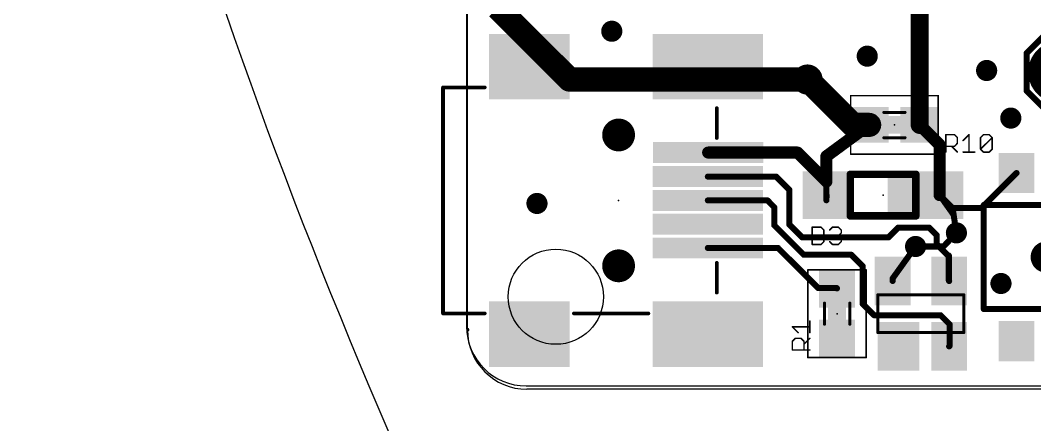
# Model space of a CAD drawing. Header units: inches. Extents: x 45 to 322, y 27 to 227.
# Drawn here: x 247.09 to 281.19, y 75.66 to 89.27 of the extents above; entities that cross this region are included whole.
import ezdxf

# ---------------------------------------------------------------- set-up
doc = ezdxf.new("R2010")
doc.units = ezdxf.units.IN
doc.header["$MEASUREMENT"] = 0
for name, color, linetype in [('1', 22, 'Continuous'), ('16', 175, 'Continuous'), ('17', 82, 'Continuous'), ('18', 82, 'Continuous'), ('20', 7, 'Continuous'), ('21', 253, 'Continuous'), ('23', 7, 'Continuous'), ('25', 253, 'Continuous'), ('29', 253, 'Continuous'), ('30', 253, 'Continuous'), ('31', 253, 'Continuous'), ('35', 253, 'Continuous'), ('39', 22, 'Continuous'), ('44', 253, 'Continuous'), ('51', 253, 'Continuous')]:
    doc.layers.add(name, color=color, linetype=linetype)

# ---------------------------------------------------------------- blocks, each defined once
blk = doc.blocks.new('ROUNDP')
at = {"const_width": 0.5}
blk.add_lwpolyline([(0, -0.25, 1), (0, 0.25, 1), (0, -0.25)], format="xyb", dxfattribs=at)
blk = doc.blocks.new('RECT')
blk.add_solid([(-0.5, -0.5), (0.5, -0.5), (-0.5, 0.5), (0.5, 0.5)])
blk = doc.blocks.new('ROUNDV')
at = {"const_width": 0.5}
blk.add_lwpolyline([(0, -0.25, 1), (0, 0.25, 1), (0, -0.25)], format="xyb", dxfattribs=at)

msp = doc.modelspace()

# ---------------------------------------------------------------- linework, layer by layer
for p, q in [((262.092, 174.968), (262.092, 78.968)), ((264.092, 76.968), (305.092, 76.968))]:
    msp.add_line(p, q)
msp.add_circle((265.092, 79.968), 1.6)
msp.add_arc((264.092, 78.968), 2, 180, 270)
msp.add_spline([(284.592, 226.968), (247.092, 126.968), (284.592, 26.968)], degree=3)
at = {"layer": '1'}
for points, const_width in [([(277.322, 85.748), (277.322, 91.16)], 0.61), ([(275.075, 85.748), (273.551, 87.272)], 0.813), ([(274.186, 84.693), (275.622, 85.748)], 0.406), ([(275.622, 85.748), (275.075, 85.748)], 0.813), ([(277.991, 85.079), (277.322, 85.748)], 0.406), ([(277.991, 83.386), (277.991, 85.079)], 0.406), ([(270.211, 84.818), (273.211, 84.818)], 0.406), ([(273.211, 84.818), (274.186, 83.843)], 0.406), ([(274.186, 83.843), (274.186, 84.693)], 0.406), ([(279.397, 82.949), (280.576, 84.128)], 0.203), ([(270.201, 84.008), (272.497, 84.008)], 0.203), ([(272.497, 84.008), (272.941, 83.563)], 0.203), ([(274.186, 83.843), (274.186, 83.213)], 0.203), ([(272.941, 83.563), (272.941, 82.395)], 0.203), ([(270.201, 83.208), (272.205, 83.208)], 0.203), ([(272.205, 83.208), (272.433, 82.979)], 0.203), ([(274.186, 83.213), (274.191, 83.386)], 0.203), ([(278.428, 82.771), (277.991, 83.386)], 0.203), ([(278.428, 82.949), (277.991, 83.386)], 0.203), ([(272.433, 82.979), (272.433, 82.37)], 0.203), ([(278.555, 82.116), (278.428, 82.949)], 0.203), ([(278.428, 82.949), (279.397, 82.949)], 0.203), ([(272.433, 82.37), (273.424, 81.379)], 0.203), ([(272.941, 82.395), (273.373, 81.963)], 0.203), ([(276.599, 82.293), (276.269, 81.963)], 0.203), ([(277.64, 82.293), (276.599, 82.293)], 0.203), ([(277.894, 82.039), (277.64, 82.293)], 0.203), ([(276.269, 81.963), (273.373, 81.963)], 0.203), ([(277.894, 81.735), (277.894, 82.039)], 0.203), ([(278.275, 81.354), (277.894, 81.735)], 0.203), ([(270.201, 81.608), (272.56, 81.608)], 0.203), ([(272.56, 81.608), (273.907, 80.261)], 0.203), ([(276.411, 80.581), (277.183, 81.658)], 0.203), ([(273.424, 81.379), (275.024, 81.379)], 0.203), ([(275.024, 81.379), (275.405, 80.998)], 0.203), ([(278.301, 81.354), (278.275, 81.354)], 0.203), ([(278.301, 81.354), (278.301, 80.508)], 0.203), ([(275.405, 80.998), (275.405, 79.728)], 0.203), ([(276.411, 80.498), (276.411, 80.581)], 0.203), ([(278.301, 80.508), (278.311, 80.498)], 0.203), ([(273.907, 80.261), (274.528, 80.261)], 0.203), ([(274.528, 80.261), (274.542, 80.248)], 0.203), ([(275.405, 79.728), (275.786, 79.347)], 0.203), ([(275.786, 79.347), (278.021, 79.347)], 0.203), ([(278.021, 79.347), (278.326, 79.042)], 0.203), ([(278.326, 79.042), (278.326, 78.313)], 0.203), ([(278.326, 78.313), (278.311, 78.298)], 0.203)]:
    msp.add_lwpolyline(points, dxfattribs=dict(at, const_width=const_width))
for points, const_width in [([(273.695, 87.416, 1), (273.407, 87.128)], 0.406), ([(275.075, 85.951, 1), (275.075, 85.545)], 0.406), ([(274.931, 85.604, 1), (275.219, 85.892)], 0.406), ([(275.622, 85.545, 1), (275.622, 85.951)], 0.406), ([(275.682, 85.666, 1), (275.562, 85.83)], 0.203), ([(277.394, 85.82, 1), (277.25, 85.676)], 0.203), ([(277.17, 85.748, 1), (277.474, 85.748)], 0.305), ([(278.093, 85.079, 1), (277.889, 85.079)], 0.203), ([(277.919, 85.007, 1), (278.063, 85.151)], 0.203), ([(270.211, 84.919, 1), (270.211, 84.716)], 0.203), ([(273.283, 84.89, 1), (273.139, 84.746)], 0.203), ([(273.211, 84.716, 1), (273.211, 84.919)], 0.203), ([(274.288, 84.693, 1), (274.084, 84.693)], 0.203), ([(274.126, 84.775, 1), (274.246, 84.611)], 0.203), ([(280.612, 84.092, 1), (280.54, 84.164)], 0.102), ([(270.201, 84.059, 1), (270.201, 83.957)], 0.102), ([(272.533, 84.044, 1), (272.461, 83.972)], 0.102), ([(272.497, 83.957, 1), (272.497, 84.059)], 0.102), ([(274.084, 83.843, 1), (274.288, 83.843)], 0.203), ([(274.114, 83.771, 1), (274.258, 83.915)], 0.203), ([(274.237, 83.843, 1), (274.135, 83.843)], 0.102), ([(272.992, 83.563, 1), (272.891, 83.563)], 0.102), ([(272.905, 83.528, 1), (272.977, 83.599)], 0.102), ([(270.201, 83.259, 1), (270.201, 83.157)], 0.102), ([(272.241, 83.244, 1), (272.169, 83.172)], 0.102), ([(272.205, 83.157, 1), (272.205, 83.259)], 0.102), ([(274.135, 83.214, 1), (274.237, 83.211)], 0.102), ([(274.135, 83.213, 1), (274.237, 83.213)], 0.102), ([(274.242, 83.384, 1), (274.14, 83.387)], 0.102), ([(277.889, 83.386, 1), (278.093, 83.386)], 0.203), ([(278.032, 83.415, 1), (277.95, 83.356)], 0.102), ([(278.027, 83.422, 1), (277.955, 83.35)], 0.102), ([(272.484, 82.979, 1), (272.383, 82.979)], 0.102), ([(272.397, 82.943, 1), (272.469, 83.015)], 0.102), ([(278.478, 82.957, 1), (278.378, 82.941)], 0.102), ([(278.428, 83, 1), (278.428, 82.898)], 0.102), ([(278.392, 82.913, 1), (278.464, 82.985)], 0.102), ([(279.361, 82.985, 1), (279.433, 82.913)], 0.102), ([(279.397, 82.898, 1), (279.397, 83)], 0.102), ([(278.386, 82.742, 1), (278.469, 82.8)], 0.102), ([(272.469, 82.406, 1), (272.397, 82.334)], 0.102), ([(272.383, 82.37, 1), (272.484, 82.37)], 0.102), ([(272.977, 82.431, 1), (272.905, 82.359)], 0.102), ([(272.891, 82.395, 1), (272.992, 82.395)], 0.102), ([(276.599, 82.344, 1), (276.599, 82.243)], 0.102), ([(276.635, 82.258, 1), (276.563, 82.329)], 0.102), ([(277.676, 82.329, 1), (277.604, 82.258)], 0.102), ([(277.64, 82.243, 1), (277.64, 82.344)], 0.102), ([(278.505, 82.108, 1), (278.605, 82.123)], 0.102), ([(273.373, 82.014, 1), (273.373, 81.912)], 0.102), ([(273.337, 81.927, 1), (273.409, 81.999)], 0.102), ([(276.233, 81.999, 1), (276.305, 81.927)], 0.102), ([(276.269, 81.912, 1), (276.269, 82.014)], 0.102), ([(277.945, 82.039, 1), (277.844, 82.039)], 0.102), ([(277.93, 81.771, 1), (277.858, 81.699)], 0.102), ([(277.858, 82.004, 1), (277.93, 82.075)], 0.102), ([(270.201, 81.659, 1), (270.201, 81.557)], 0.102), ([(272.596, 81.644, 1), (272.524, 81.572)], 0.102), ([(272.56, 81.557, 1), (272.56, 81.659)], 0.102), ([(277.224, 81.629, 1), (277.142, 81.688)], 0.102), ([(277.844, 81.735, 1), (277.945, 81.735)], 0.102), ([(273.424, 81.43, 1), (273.424, 81.328)], 0.102), ([(273.388, 81.343, 1), (273.46, 81.415)], 0.102), ([(275.06, 81.415, 1), (274.988, 81.343)], 0.102), ([(275.024, 81.328, 1), (275.024, 81.43)], 0.102), ([(278.275, 81.404, 1), (278.275, 81.303)], 0.102), ([(278.239, 81.318, 1), (278.311, 81.39)], 0.102), ([(278.352, 81.354, 1), (278.25, 81.354)], 0.102), ([(278.301, 81.303, 1), (278.301, 81.404)], 0.102), ([(275.456, 80.998, 1), (275.354, 80.998)], 0.102), ([(275.369, 80.962, 1), (275.441, 81.034)], 0.102), ([(276.462, 80.581, 1), (276.36, 80.581)], 0.102), ([(276.37, 80.611, 1), (276.452, 80.552)], 0.102), ([(276.36, 80.498, 1), (276.462, 80.498)], 0.102), ([(278.337, 80.544, 1), (278.265, 80.472)], 0.102), ([(278.25, 80.508, 1), (278.352, 80.508)], 0.102), ([(278.275, 80.462, 1), (278.347, 80.534)], 0.102), ([(273.907, 80.312, 1), (273.907, 80.211)], 0.102), ([(273.871, 80.226, 1), (273.942, 80.297)], 0.102), ([(274.564, 80.297, 1), (274.492, 80.226)], 0.102), ([(274.506, 80.212, 1), (274.577, 80.284)], 0.102), ([(274.528, 80.211, 1), (274.528, 80.312)], 0.102), ([(275.441, 79.764, 1), (275.369, 79.692)], 0.102), ([(275.354, 79.728, 1), (275.456, 79.728)], 0.102), ([(275.786, 79.398, 1), (275.786, 79.296)], 0.102), ([(278.057, 79.383, 1), (277.985, 79.311)], 0.102), ([(278.021, 79.296, 1), (278.021, 79.398)], 0.102), ([(275.75, 79.311, 1), (275.822, 79.383)], 0.102), ([(278.377, 79.042, 1), (278.275, 79.042)], 0.102), ([(278.29, 79.006, 1), (278.362, 79.078)], 0.102), ([(278.275, 78.334, 1), (278.347, 78.262)], 0.102), ([(278.275, 78.313, 1), (278.377, 78.313)], 0.102), ([(278.362, 78.277, 1), (278.29, 78.349)], 0.102)]:
    msp.add_lwpolyline(points, format="xyb", dxfattribs=dict(at, const_width=const_width))
at = {"layer": '16'}
for points, const_width in [([(265.55, 87.272), (263.137, 89.685)], 0.813), ([(273.551, 87.272), (265.55, 87.272)], 0.813), ([(278.123, 81.658), (278.555, 82.116)], 0.203), ([(277.183, 81.658), (278.123, 81.658)], 0.203)]:
    msp.add_lwpolyline(points, dxfattribs=dict(at, const_width=const_width))
for points, const_width in [([(265.55, 87.475, 1), (265.55, 87.069)], 0.406), ([(273.551, 87.069, 1), (273.551, 87.475)], 0.406), ([(265.406, 87.128, 1), (265.694, 87.416)], 0.406), ([(278.592, 82.081, 1), (278.518, 82.151)], 0.102), ([(277.183, 81.709, 1), (277.183, 81.608)], 0.102), ([(278.086, 81.693, 1), (278.16, 81.624)], 0.102), ([(278.123, 81.608, 1), (278.123, 81.709)], 0.102)]:
    msp.add_lwpolyline(points, format="xyb", dxfattribs=dict(at, const_width=const_width))
at = {"layer": '20'}
for p, q in [((262.121, 78.858), (262.121, 174.858)), ((305.121, 76.858), (264.121, 76.858))]:
    msp.add_line(p, q, dxfattribs=at)
at = {"layer": '20', "const_width": 0.065}
msp.add_lwpolyline([(262.121, 78.825, 1), (262.121, 78.89)], format="xyb", dxfattribs=at)
at = {"layer": '20'}
for centre, radius in [((267.201, 85.408), 0.45), ((281.576, 81.303), 0.425), ((267.201, 81.008), 0.45)]:
    msp.add_circle(centre, radius, dxfattribs=at)
msp.add_arc((264.121, 78.858), 2, 180, 270, dxfattribs=at)
at = {"layer": '21'}
for points, const_width in [([(280.917, 88.161), (281.552, 88.796)], 0.203), ([(280.917, 86.891), (280.917, 88.161)], 0.203), ([(265.701, 87.008), (268.101, 87.008)], 0.127), ([(281.552, 86.256), (280.917, 86.891)], 0.203), ([(270.501, 86.308), (270.501, 85.308)], 0.127), ([(279.476, 83.053), (279.476, 79.553)], 0.203), ([(286.676, 83.053), (279.476, 83.053)], 0.203), ([(270.501, 81.108), (270.501, 80.108)], 0.127), ([(268.201, 79.408), (265.701, 79.408)], 0.127), ([(279.476, 79.553), (286.676, 79.553)], 0.203)]:
    msp.add_lwpolyline(points, dxfattribs=dict(at, const_width=const_width))
for points, const_width in [([(280.968, 88.161, 1), (280.866, 88.161)], 0.102), ([(280.881, 88.197, 1), (280.953, 88.125)], 0.102), ([(265.701, 87.04, 1), (265.701, 86.976)], 0.0635), ([(268.101, 86.976, 1), (268.101, 87.04)], 0.0635), ([(280.953, 86.927, 1), (280.881, 86.855)], 0.102), ([(280.866, 86.891, 1), (280.968, 86.891)], 0.102), ([(270.533, 86.308, 1), (270.469, 86.308)], 0.0635), ([(270.469, 85.308, 1), (270.533, 85.308)], 0.0635), ([(279.527, 83.053, 1), (279.425, 83.053)], 0.102), ([(279.476, 83.104, 1), (279.476, 83.002)], 0.102), ([(270.533, 81.108, 1), (270.469, 81.108)], 0.0635), ([(270.469, 80.108, 1), (270.533, 80.108)], 0.0635), ([(265.701, 79.44, 1), (265.701, 79.376)], 0.0635), ([(268.201, 79.376, 1), (268.201, 79.44)], 0.0635), ([(279.476, 79.604, 1), (279.476, 79.502)], 0.102), ([(279.425, 79.553, 1), (279.527, 79.553)], 0.102)]:
    msp.add_lwpolyline(points, format="xyb", dxfattribs=dict(at, const_width=const_width))
at = {"layer": '23'}
for p in [(276.472, 85.748), (267.201, 83.208), (276.091, 83.386), (274.542, 79.398), (277.361, 79.398)]:
    msp.add_point(p, dxfattribs=at)
at = {"layer": '25', "const_width": 0.0508}
for points in [[(278.198, 84.833), (278.198, 85.418)], [(278.198, 85.418), (278.49, 85.418)], [(278.49, 85.418), (278.587, 85.321)], [(278.587, 85.321), (278.587, 85.126)], [(278.782, 85.223), (278.977, 85.418)], [(278.977, 85.418), (278.977, 84.833)], [(279.367, 85.321), (279.464, 85.418)], [(279.367, 84.931), (279.367, 85.321)], [(279.367, 84.931), (279.757, 85.321)], [(279.464, 85.418), (279.659, 85.418)], [(279.659, 85.418), (279.757, 85.321)], [(279.757, 85.321), (279.757, 84.931)], [(278.49, 85.028), (278.198, 85.028)], [(278.393, 85.028), (278.587, 84.833)], [(278.587, 85.126), (278.49, 85.028)], [(279.464, 84.833), (279.367, 84.931)], [(279.757, 84.931), (279.659, 84.833)], [(278.782, 84.833), (279.172, 84.833)], [(279.659, 84.833), (279.464, 84.833)], [(273.71, 82.31), (273.71, 81.725)], [(274.003, 82.31), (273.71, 82.31)], [(274.1, 82.212), (274.003, 82.31)], [(274.1, 81.823), (274.1, 82.212)], [(274.295, 82.212), (274.392, 82.31)], [(274.392, 82.31), (274.587, 82.31)], [(274.587, 82.31), (274.685, 82.212)], [(274.685, 82.212), (274.685, 82.115)], [(274.003, 81.725), (274.1, 81.823)], [(274.392, 81.725), (274.295, 81.823)], [(274.587, 82.018), (274.49, 82.018)], [(274.685, 82.115), (274.587, 82.018)], [(274.587, 82.018), (274.685, 81.92)], [(274.685, 81.823), (274.587, 81.725)], [(274.685, 81.92), (274.685, 81.823)], [(273.71, 81.725), (274.003, 81.725)], [(274.587, 81.725), (274.392, 81.725)], [(273.627, 78.762), (273.627, 79.152)], [(273.237, 78.762), (273.042, 78.957)], [(273.042, 78.957), (273.627, 78.957)], [(273.042, 78.47), (273.14, 78.567)], [(273.042, 78.178), (273.042, 78.47)], [(273.14, 78.567), (273.335, 78.567)], [(273.335, 78.567), (273.432, 78.47)], [(273.432, 78.373), (273.627, 78.567)], [(273.432, 78.47), (273.432, 78.178)], [(273.627, 78.178), (273.042, 78.178)]]:
    msp.add_lwpolyline(points, dxfattribs=at)
at = {"layer": '25', "const_width": 0.0254}
for points in [[(278.21, 85.418, 1), (278.185, 85.418)], [(278.198, 85.431, 1), (278.198, 85.405)], [(278.499, 85.427, 1), (278.481, 85.409)], [(278.49, 85.405, 1), (278.49, 85.431)], [(278.6, 85.321, 1), (278.575, 85.321)], [(278.578, 85.312, 1), (278.596, 85.33)], [(278.773, 85.232, 1), (278.791, 85.214)], [(278.99, 85.418, 1), (278.965, 85.418)], [(278.986, 85.409, 1), (278.968, 85.427)], [(279.38, 85.321, 1), (279.354, 85.321)], [(279.358, 85.33, 1), (279.376, 85.312)], [(279.464, 85.431, 1), (279.464, 85.405)], [(279.473, 85.409, 1), (279.456, 85.427)], [(279.668, 85.427, 1), (279.65, 85.409)], [(279.659, 85.405, 1), (279.659, 85.431)], [(279.77, 85.321, 1), (279.744, 85.321)], [(279.766, 85.312, 1), (279.748, 85.33)], [(279.748, 85.312, 1), (279.766, 85.33)], [(278.198, 85.041, 1), (278.198, 85.016)], [(278.402, 85.037, 1), (278.384, 85.019)], [(278.481, 85.037, 1), (278.499, 85.019)], [(278.49, 85.016, 1), (278.49, 85.041)], [(278.575, 85.126, 1), (278.6, 85.126)], [(278.596, 85.117, 1), (278.578, 85.135)], [(279.376, 84.94, 1), (279.358, 84.922)], [(279.358, 84.94, 1), (279.376, 84.922)], [(279.354, 84.931, 1), (279.38, 84.931)], [(279.744, 84.931, 1), (279.77, 84.931)], [(279.766, 84.922, 1), (279.748, 84.94)], [(278.185, 84.833, 1), (278.21, 84.833)], [(278.578, 84.824, 1), (278.596, 84.842)], [(278.782, 84.846, 1), (278.782, 84.821)], [(278.965, 84.833, 1), (278.99, 84.833)], [(279.172, 84.821, 1), (279.172, 84.846)], [(279.464, 84.846, 1), (279.464, 84.821)], [(279.456, 84.824, 1), (279.473, 84.842)], [(279.65, 84.842, 1), (279.668, 84.824)], [(279.659, 84.821, 1), (279.659, 84.846)], [(273.723, 82.31, 1), (273.697, 82.31)], [(273.71, 82.323, 1), (273.71, 82.297)], [(274.011, 82.319, 1), (273.994, 82.301)], [(274.003, 82.297, 1), (274.003, 82.323)], [(274.113, 82.212, 1), (274.087, 82.212)], [(274.091, 82.204, 1), (274.109, 82.221)], [(274.286, 82.221, 1), (274.304, 82.204)], [(274.392, 82.323, 1), (274.392, 82.297)], [(274.401, 82.301, 1), (274.383, 82.319)], [(274.596, 82.319, 1), (274.578, 82.301)], [(274.587, 82.297, 1), (274.587, 82.323)], [(274.697, 82.212, 1), (274.672, 82.212)], [(274.676, 82.204, 1), (274.694, 82.221)], [(274.087, 81.823, 1), (274.113, 81.823)], [(274.109, 81.814, 1), (274.091, 81.832)], [(274.304, 81.832, 1), (274.286, 81.814)], [(274.49, 82.03, 1), (274.49, 82.005)], [(274.596, 82.027, 1), (274.578, 82.009)], [(274.578, 82.027, 1), (274.596, 82.009)], [(274.587, 82.005, 1), (274.587, 82.03)], [(274.672, 82.115, 1), (274.697, 82.115)], [(274.697, 81.92, 1), (274.672, 81.92)], [(274.672, 81.823, 1), (274.697, 81.823)], [(274.694, 82.106, 1), (274.676, 82.124)], [(274.676, 81.911, 1), (274.694, 81.929)], [(274.694, 81.814, 1), (274.676, 81.832)], [(273.71, 81.738, 1), (273.71, 81.713)], [(273.697, 81.725, 1), (273.723, 81.725)], [(273.994, 81.734, 1), (274.011, 81.716)], [(274.003, 81.713, 1), (274.003, 81.738)], [(274.392, 81.738, 1), (274.392, 81.713)], [(274.383, 81.716, 1), (274.401, 81.734)], [(274.578, 81.734, 1), (274.596, 81.716)], [(274.587, 81.713, 1), (274.587, 81.738)], [(273.64, 79.152, 1), (273.614, 79.152)], [(273.051, 78.966, 1), (273.033, 78.948)], [(273.042, 78.97, 1), (273.042, 78.945)], [(273.228, 78.753, 1), (273.246, 78.771)], [(273.614, 78.762, 1), (273.64, 78.762)], [(273.627, 78.945, 1), (273.627, 78.97)], [(273.055, 78.47, 1), (273.03, 78.47)], [(273.033, 78.479, 1), (273.051, 78.461)], [(273.14, 78.58, 1), (273.14, 78.555)], [(273.149, 78.558, 1), (273.131, 78.576)], [(273.344, 78.576, 1), (273.326, 78.558)], [(273.335, 78.555, 1), (273.335, 78.58)], [(273.445, 78.47, 1), (273.42, 78.47)], [(273.423, 78.461, 1), (273.441, 78.479)], [(273.636, 78.558, 1), (273.618, 78.576)], [(273.042, 78.19, 1), (273.042, 78.165)], [(273.03, 78.178, 1), (273.055, 78.178)], [(273.423, 78.382, 1), (273.441, 78.364)], [(273.42, 78.178, 1), (273.445, 78.178)], [(273.627, 78.165, 1), (273.627, 78.19)]]:
    msp.add_lwpolyline(points, format="xyb", dxfattribs=at)
at = {"layer": '29'}
for points, const_width in [([(267.201, 85.132, 1), (267.201, 85.684, 1), (267.201, 85.132)], 0.552), ([(281.576, 81.04, 1), (281.576, 81.566, 1), (281.576, 81.04)], 0.527), ([(267.201, 80.732, 1), (267.201, 81.284, 1), (267.201, 80.732)], 0.552)]:
    msp.add_lwpolyline(points, format="xyb", dxfattribs=dict(at, const_width=const_width))
at = {"layer": '30'}
for points, const_width in [([(267.201, 85.132, 1), (267.201, 85.684, 1), (267.201, 85.132)], 0.552), ([(281.576, 81.04, 1), (281.576, 81.566, 1), (281.576, 81.04)], 0.527), ([(267.201, 80.732, 1), (267.201, 81.284, 1), (267.201, 80.732)], 0.552)]:
    msp.add_lwpolyline(points, format="xyb", dxfattribs=dict(at, const_width=const_width))
at = {"layer": '39', "const_width": 0.0508}
for points in [[(274.999, 84.765), (274.999, 86.731)], [(274.999, 86.731), (277.945, 86.731)], [(277.945, 86.731), (277.945, 84.765)], [(277.945, 84.765), (274.999, 84.765)], [(273.559, 77.925), (273.559, 80.871)], [(273.559, 80.871), (275.525, 80.871)], [(275.525, 80.871), (275.525, 77.925)], [(275.525, 77.925), (273.559, 77.925)]]:
    msp.add_lwpolyline(points, dxfattribs=at)
at = {"layer": '39', "const_width": 0.0254}
for points in [[(275.012, 86.731, 1), (274.986, 86.731)], [(274.999, 86.744, 1), (274.999, 86.718)], [(277.958, 86.731, 1), (277.932, 86.731)], [(277.945, 86.718, 1), (277.945, 86.744)], [(274.999, 84.778, 1), (274.999, 84.752)], [(274.986, 84.765, 1), (275.012, 84.765)], [(277.932, 84.765, 1), (277.958, 84.765)], [(277.945, 84.752, 1), (277.945, 84.778)], [(273.571, 80.871, 1), (273.546, 80.871)], [(273.559, 80.884, 1), (273.559, 80.858)], [(275.537, 80.871, 1), (275.512, 80.871)], [(275.525, 80.858, 1), (275.525, 80.884)], [(273.559, 77.938, 1), (273.559, 77.912)], [(273.546, 77.925, 1), (273.571, 77.925)], [(275.512, 77.925, 1), (275.537, 77.925)], [(275.525, 77.912, 1), (275.525, 77.938)]]:
    msp.add_lwpolyline(points, format="xyb", dxfattribs=at)
at = {"layer": '44'}
for centre, radius in [((266.972, 88.897), 0.152), ((275.558, 88.059), 0.152), ((279.571, 87.577), 0.152), ((273.551, 87.272), 0.203), ((280.384, 85.976), 0.152), ((264.458, 83.106), 0.152), ((278.555, 82.116), 0.152), ((277.183, 81.658), 0.152), ((280.053, 80.414), 0.152)]:
    msp.add_circle(centre, radius, dxfattribs=at)
at = {"layer": '51'}
for points, const_width in [([(261.301, 87.008), (261.301, 79.408)], 0.127), ([(261.301, 87.008), (262.701, 87.008)], 0.127), ([(276.828, 86.167), (276.116, 86.167)], 0.102), ([(276.828, 85.316), (276.116, 85.316)], 0.102), ([(274.991, 82.686), (274.991, 84.086)], 0.254), ([(274.991, 84.086), (277.191, 84.086)], 0.254), ([(277.191, 84.086), (277.191, 82.686)], 0.254), ([(277.191, 82.686), (274.991, 82.686)], 0.254), ([(274.123, 79.754), (274.123, 79.042)], 0.102), ([(274.974, 79.754), (274.974, 79.042)], 0.102), ([(275.913, 80.033), (278.809, 80.033)], 0.1), ([(275.913, 78.763), (275.913, 80.033)], 0.1), ([(278.809, 78.763), (278.809, 80.033)], 0.1), ([(261.301, 79.408), (262.701, 79.408)], 0.127), ([(275.913, 78.763), (278.809, 78.763)], 0.1)]:
    msp.add_lwpolyline(points, dxfattribs=dict(at, const_width=const_width))
for points, const_width in [([(261.333, 87.008, 1), (261.269, 87.008)], 0.0635), ([(261.301, 87.04, 1), (261.301, 86.976)], 0.0635), ([(262.701, 86.976, 1), (262.701, 87.04)], 0.0635), ([(276.116, 86.192, 1), (276.116, 86.141)], 0.0508), ([(276.828, 86.141, 1), (276.828, 86.192)], 0.0508), ([(276.116, 85.341, 1), (276.116, 85.29)], 0.0508), ([(276.828, 85.29, 1), (276.828, 85.341)], 0.0508), ([(275.054, 84.086, 1), (274.927, 84.086)], 0.127), ([(274.991, 84.149, 1), (274.991, 84.022)], 0.127), ([(277.254, 84.086, 1), (277.127, 84.086)], 0.127), ([(277.191, 84.022, 1), (277.191, 84.149)], 0.127), ([(274.991, 82.749, 1), (274.991, 82.622)], 0.127), ([(274.927, 82.686, 1), (275.054, 82.686)], 0.127), ([(277.127, 82.686, 1), (277.254, 82.686)], 0.127), ([(277.191, 82.622, 1), (277.191, 82.749)], 0.127), ([(274.148, 79.754, 1), (274.097, 79.754)], 0.0508), ([(274.999, 79.754, 1), (274.948, 79.754)], 0.0508), ([(275.913, 80.058, 1), (275.913, 80.008)], 0.05), ([(275.938, 80.033, 1), (275.888, 80.033)], 0.05), ([(278.834, 80.033, 1), (278.784, 80.033)], 0.05), ([(278.809, 80.008, 1), (278.809, 80.058)], 0.05), ([(261.301, 79.44, 1), (261.301, 79.376)], 0.0635), ([(262.701, 79.376, 1), (262.701, 79.44)], 0.0635), ([(261.269, 79.408, 1), (261.333, 79.408)], 0.0635), ([(274.097, 79.042, 1), (274.148, 79.042)], 0.0508), ([(274.948, 79.042, 1), (274.999, 79.042)], 0.0508), ([(275.913, 78.788, 1), (275.913, 78.738)], 0.05), ([(275.888, 78.763, 1), (275.938, 78.763)], 0.05), ([(278.784, 78.763, 1), (278.834, 78.763)], 0.05), ([(278.809, 78.738, 1), (278.809, 78.788)], 0.05)]:
    msp.add_lwpolyline(points, format="xyb", dxfattribs=dict(at, const_width=const_width))

# ---------------------------------------------------------------- block references
at = {"layer": '1'}
for p, xscale, yscale in [((264.201, 87.708), 2.5, 2), ((270.201, 87.708), 3.5, 2), ((270.211, 84.818), 3.5, 0.5), ((270.201, 84.008), 3.5, 0.5), ((270.201, 83.208), 3.5, 0.5), ((270.201, 82.408), 3.5, 0.5), ((270.201, 81.608), 3.5, 0.5), ((264.201, 78.708), 2.5, 2), ((270.201, 78.708), 3.5, 2), ((276.611, 78.298), 1.2, 1.44)]:
    msp.add_blockref('RECT', p, dxfattribs=dict(at, xscale=xscale, yscale=yscale))
at = {"layer": '1', "xscale": 1.1}
for p, rotation in [((275.622, 85.748), 180), ((277.322, 85.748), 180), ((274.542, 80.248), 270), ((274.542, 78.548), 270)]:
    msp.add_blockref('RECT', p, dxfattribs=dict(at, rotation=rotation))
at = {"layer": '1'}
for p, yscale in [((280.576, 84.128), 1.15), ((276.411, 80.498), 1.44), ((278.311, 80.498), 1.44), ((278.311, 78.298), 1.44), ((280.576, 78.478), 1.15)]:
    msp.add_blockref('RECT', p, dxfattribs=dict(at, yscale=yscale))
at = {"layer": '1', "xscale": 1.4, "yscale": 1.4, "rotation": 180}
for p in [(274.191, 83.386), (277.991, 83.386)]:
    msp.add_blockref('RECT', p, dxfattribs=at)
at = {"layer": '17', "xscale": 1.8796, "yscale": 1.8796, "rotation": 270}
msp.add_blockref('ROUNDP', (282.009, 87.526), dxfattribs=at)
msp.add_blockref('ROUNDP', (282.009, 87.526), dxfattribs=at)
at = {"layer": '18'}
for p, xscale, yscale in [((266.972, 88.897), 0.7112, 0.7112), ((266.972, 88.897), 0.7112, 0.7112), ((275.558, 88.059), 0.7112, 0.7112), ((275.558, 88.059), 0.7112, 0.7112), ((273.551, 87.272), 0.8128, 0.8128), ((273.551, 87.272), 0.8128, 0.8128), ((279.571, 87.577), 0.7112, 0.7112), ((279.571, 87.577), 0.7112, 0.7112), ((280.384, 85.976), 0.7112, 0.7112), ((280.384, 85.976), 0.7112, 0.7112), ((264.458, 83.106), 0.7112, 0.7112), ((264.458, 83.106), 0.7112, 0.7112), ((278.555, 82.116), 0.7112, 0.7112), ((278.555, 82.116), 0.7112, 0.7112), ((277.183, 81.658), 0.7112, 0.7112), ((277.183, 81.658), 0.7112, 0.7112), ((280.053, 80.414), 0.7112, 0.7112), ((280.053, 80.414), 0.7112, 0.7112)]:
    msp.add_blockref('ROUNDV', p, dxfattribs=dict(at, xscale=xscale, yscale=yscale))
at = {"layer": '29'}
for name, p, xscale, yscale in [('RECT', (264.201, 87.708), 2.7032, 2.2032), ('RECT', (270.201, 87.708), 3.7032, 2.2032), ('ROUNDV', (273.551, 87.272), 1.016, 1.016), ('RECT', (270.211, 84.818), 3.7032, 0.7032), ('RECT', (280.576, 84.128), 1.2032, 1.3532), ('RECT', (270.201, 84.008), 3.7032, 0.7032), ('RECT', (270.201, 83.208), 3.7032, 0.7032), ('RECT', (270.201, 82.408), 3.7032, 0.7032), ('RECT', (270.201, 81.608), 3.7032, 0.7032), ('RECT', (276.411, 80.498), 1.2032, 1.6432), ('RECT', (278.311, 80.498), 1.2032, 1.6432), ('RECT', (264.201, 78.708), 2.7032, 2.2032), ('RECT', (270.201, 78.708), 3.7032, 2.2032), ('RECT', (276.611, 78.298), 1.4032, 1.6432), ('RECT', (278.311, 78.298), 1.2032, 1.6432), ('RECT', (280.576, 78.478), 1.2032, 1.3532)]:
    msp.add_blockref(name, p, dxfattribs=dict(at, xscale=xscale, yscale=yscale))
for name, p, xscale, yscale, rotation in [('ROUNDP', (282.009, 87.526), 2.0828, 2.0828, 270), ('RECT', (275.622, 85.748), 1.3032, 1.2032, 180), ('RECT', (277.322, 85.748), 1.3032, 1.2032, 180), ('RECT', (274.191, 83.386), 1.6032, 1.6032, 180), ('RECT', (277.991, 83.386), 1.6032, 1.6032, 180), ('RECT', (274.542, 80.248), 1.3032, 1.2032, 270), ('RECT', (274.542, 78.548), 1.3032, 1.2032, 270)]:
    msp.add_blockref(name, p, dxfattribs=dict(at, xscale=xscale, yscale=yscale, rotation=rotation))
at = {"layer": '30', "xscale": 2.0828, "yscale": 2.0828, "rotation": 270}
msp.add_blockref('ROUNDP', (282.009, 87.526), dxfattribs=at)
at = {"layer": '30', "xscale": 1.016, "yscale": 1.016}
msp.add_blockref('ROUNDV', (273.551, 87.272), dxfattribs=at)
at = {"layer": '31'}
for p, xscale, yscale in [((264.201, 87.708), 2.5, 2), ((270.201, 87.708), 3.5, 2), ((270.211, 84.818), 3.5, 0.5), ((270.201, 84.008), 3.5, 0.5), ((270.201, 83.208), 3.5, 0.5), ((270.201, 82.408), 3.5, 0.5), ((270.201, 81.608), 3.5, 0.5), ((264.201, 78.708), 2.5, 2), ((270.201, 78.708), 3.5, 2), ((276.611, 78.298), 1.2, 1.44)]:
    msp.add_blockref('RECT', p, dxfattribs=dict(at, xscale=xscale, yscale=yscale))
at = {"layer": '31', "xscale": 1.1}
for p, rotation in [((275.622, 85.748), 180), ((277.322, 85.748), 180), ((274.542, 80.248), 270), ((274.542, 78.548), 270)]:
    msp.add_blockref('RECT', p, dxfattribs=dict(at, rotation=rotation))
at = {"layer": '31'}
for p, yscale in [((280.576, 84.128), 1.15), ((276.411, 80.498), 1.44), ((278.311, 80.498), 1.44), ((278.311, 78.298), 1.44), ((280.576, 78.478), 1.15)]:
    msp.add_blockref('RECT', p, dxfattribs=dict(at, yscale=yscale))
at = {"layer": '31', "xscale": 1.4, "yscale": 1.4, "rotation": 180}
for p in [(274.191, 83.386), (277.991, 83.386)]:
    msp.add_blockref('RECT', p, dxfattribs=at)
at = {"layer": '35', "xscale": 0.3998, "yscale": 0.6}
for p, rotation in [((276.472, 85.748), 180), ((274.542, 79.398), 270)]:
    msp.add_blockref('RECT', p, dxfattribs=dict(at, rotation=rotation))
at = {"layer": '51'}
for p, xscale, yscale, rotation in [((275.892, 85.743), 0.5001, 0.95, 180), ((277.06, 85.743), 0.5001, 0.95, 180), ((276.691, 83.361), 0.9, 1.35, 180), ((274.516, 83.411), 0.75, 0.85, 180), ((277.666, 83.411), 0.75, 0.85, 180), ((274.547, 79.986), 0.5001, 0.95, 270), ((274.547, 78.818), 0.5001, 0.95, 270)]:
    msp.add_blockref('RECT', p, dxfattribs=dict(at, xscale=xscale, yscale=yscale, rotation=rotation))
at = {"layer": '51', "yscale": 0.6858}
for p, xscale in [((276.447, 80.376), 0.4572), ((278.301, 80.376), 0.4572), ((276.612, 78.42), 0.889), ((278.326, 78.42), 0.4572)]:
    msp.add_blockref('RECT', p, dxfattribs=dict(at, xscale=xscale))

doc.saveas('drawing.dxf')
